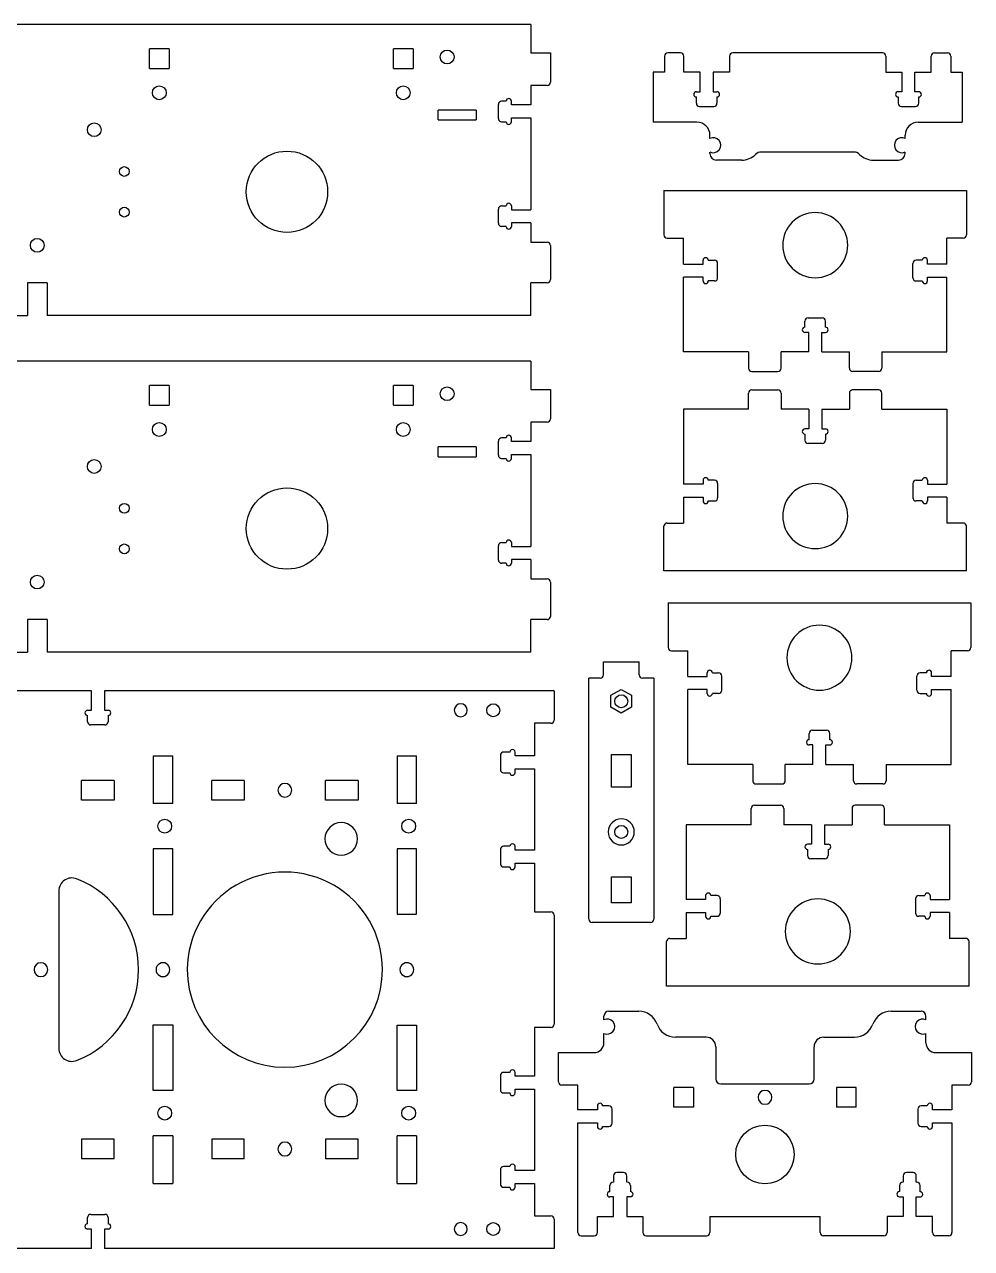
# Model space of a CAD drawing. Header units: millimetres. Extents: x 161 to 1651, y 3490 to 4979.
# Drawn here: x 1069 to 1651, y 3490 to 4243 of the extents above; entities that cross this region are included whole.
import ezdxf

# ---------------------------------------------------------------- set-up
doc = ezdxf.new("R2010")
doc.units = ezdxf.units.MM
doc.layers.get('0').update_dxf_attribs({"color": 253, "lineweight": 70, "true_color": 0x8faf8f})

msp = doc.modelspace()

# ---------------------------------------------------------------- linework, layer by layer
at = {"color": 158, "lineweight": -3, "true_color": 0x052648}
for p, q in [((1380.07, 4242.72), (173.06, 4242.72)), ((1380.07, 4242.72), (1380.07, 4225.24)), ((1145.58, 4215.72), (1145.58, 4227.72)), ((1157.58, 4227.72), (1145.58, 4227.72)), ((1157.58, 4227.72), (1157.58, 4215.72)), ((1295.58, 4215.72), (1295.58, 4227.72)), ((1307.58, 4227.72), (1295.58, 4227.72)), ((1307.58, 4227.72), (1307.58, 4215.72)), ((1380.07, 4225.24), (1392.07, 4225.24)), ((1392.07, 4225.24), (1392.07, 4207.24)), ((1145.58, 4215.72), (1157.58, 4215.72)), ((1295.58, 4215.72), (1307.58, 4215.72)), ((1380.07, 4205.24), (1380.07, 4193.24)), ((1390.07, 4205.24), (1380.07, 4205.24)), ((1360.07, 4184.89), (1360.07, 4193.59)), ((1364.87, 4195.59), (1362.07, 4195.59)), ((1368.07, 4193.24), (1368.07, 4195.59)), ((1380.07, 4193.24), (1368.07, 4193.24)), ((1322.96, 4184), (1322.96, 4190)), ((1346.45, 4190), (1322.96, 4190)), ((1346.45, 4190), (1346.45, 4184)), ((1322.96, 4184), (1346.45, 4184)), ((1362.07, 4182.89), (1364.87, 4182.89)), ((1368.07, 4182.89), (1368.07, 4185.24)), ((1368.07, 4185.24), (1380.07, 4185.24)), ((1380.07, 4185.24), (1380.07, 4128.8)), ((1360.07, 4120.45), (1360.07, 4129.15)), ((1362.07, 4131.15), (1364.87, 4131.15)), ((1368.07, 4131.15), (1368.07, 4128.8)), ((1368.07, 4128.8), (1380.07, 4128.8)), ((1364.87, 4118.45), (1362.07, 4118.45)), ((1380.07, 4120.8), (1368.07, 4120.8)), ((1368.07, 4120.8), (1368.07, 4118.45)), ((1380.07, 4120.8), (1380.07, 4108.8)), ((1380.07, 4108.8), (1390.07, 4108.8)), ((1392.07, 4106.8), (1392.07, 4085.8)), ((1082.55, 4083.8), (1070.55, 4083.8)), ((1070.55, 4083.8), (1070.55, 4063.8)), ((1082.55, 4083.8), (1082.55, 4063.8)), ((1380.07, 4063.8), (1380.07, 4083.8)), ((1390.07, 4083.8), (1380.07, 4083.8)), ((482.58, 4063.8), (1070.55, 4063.8)), ((1380.07, 4063.8), (1082.55, 4063.8)), ((1380.07, 4035.63), (173.06, 4035.63)), ((1380.07, 4035.63), (1380.07, 4018.15)), ((1145.58, 4008.63), (1145.58, 4020.63)), ((1157.58, 4020.63), (1145.58, 4020.63)), ((1157.58, 4020.63), (1157.58, 4008.63)), ((1295.58, 4008.63), (1295.58, 4020.63)), ((1307.58, 4020.63), (1295.58, 4020.63)), ((1307.58, 4020.63), (1307.58, 4008.63)), ((1380.07, 4018.15), (1392.07, 4018.15)), ((1392.07, 4018.15), (1392.07, 4000.15)), ((1145.58, 4008.63), (1157.58, 4008.63)), ((1295.58, 4008.63), (1307.58, 4008.63)), ((1380.07, 3998.15), (1380.07, 3986.15)), ((1390.07, 3998.15), (1380.07, 3998.15)), ((1322.96, 3976.91), (1322.96, 3982.91)), ((1346.45, 3982.91), (1322.96, 3982.91)), ((1346.45, 3982.91), (1346.45, 3976.91)), ((1360.07, 3977.8), (1360.07, 3986.5)), ((1364.87, 3988.5), (1362.07, 3988.5)), ((1368.07, 3986.15), (1368.07, 3988.5)), ((1380.07, 3986.15), (1368.07, 3986.15)), ((1322.96, 3976.91), (1346.45, 3976.91)), ((1362.07, 3975.8), (1364.87, 3975.8)), ((1368.07, 3975.8), (1368.07, 3978.15)), ((1368.07, 3978.15), (1380.07, 3978.15)), ((1380.07, 3978.15), (1380.07, 3921.71)), ((1362.07, 3924.06), (1364.87, 3924.06)), ((1368.07, 3924.06), (1368.07, 3921.71)), ((1360.07, 3913.36), (1360.07, 3922.06)), ((1368.07, 3921.71), (1380.07, 3921.71)), ((1364.87, 3911.36), (1362.07, 3911.36)), ((1380.07, 3913.71), (1368.07, 3913.71)), ((1368.07, 3913.71), (1368.07, 3911.36)), ((1380.07, 3913.71), (1380.07, 3901.71)), ((1380.07, 3901.71), (1390.07, 3901.71)), ((1392.07, 3899.71), (1392.07, 3878.71)), ((1082.55, 3876.71), (1070.55, 3876.71)), ((1070.55, 3876.71), (1070.55, 3856.71)), ((1082.55, 3876.71), (1082.55, 3856.71)), ((1380.07, 3856.71), (1380.07, 3876.71)), ((1390.07, 3876.71), (1380.07, 3876.71)), ((482.58, 3856.71), (1070.55, 3856.71)), ((1380.07, 3856.71), (1082.55, 3856.71)), ((1109.81, 3832.92), (782.86, 3832.92)), ((1109.81, 3820.92), (1109.81, 3832.92)), ((1117.81, 3832.92), (1117.81, 3820.92)), ((1394.31, 3832.92), (1117.81, 3832.92)), ((1394.31, 3832.92), (1394.31, 3814.92)), ((1107.46, 3820.92), (1109.81, 3820.92)), ((1107.46, 3813.92), (1107.46, 3817.72)), ((1117.81, 3820.92), (1120.16, 3820.92)), ((1120.16, 3817.72), (1120.16, 3813.92)), ((1118.16, 3811.92), (1109.46, 3811.92)), ((1382.31, 3812.92), (1382.31, 3792.92)), ((1392.31, 3812.92), (1382.31, 3812.92)), ((1367.11, 3795.27), (1363.31, 3795.27)), ((1370.31, 3792.92), (1370.31, 3795.27)), ((1147.81, 3792.92), (1159.81, 3792.92)), ((1147.81, 3792.92), (1147.81, 3763.64)), ((1159.81, 3763.64), (1159.81, 3792.92)), ((1297.81, 3792.96), (1297.81, 3763.68)), ((1297.81, 3792.96), (1309.81, 3792.96)), ((1309.81, 3763.68), (1309.81, 3792.96)), ((1361.31, 3793.27), (1361.31, 3784.57)), ((1382.31, 3792.92), (1370.31, 3792.92)), ((1363.31, 3782.57), (1367.11, 3782.57)), ((1370.31, 3784.92), (1382.31, 3784.92)), ((1370.31, 3782.57), (1370.31, 3784.92)), ((1382.31, 3784.92), (1382.31, 3734.92)), ((1123.81, 3777.73), (1103.81, 3777.73)), ((1103.81, 3765.73), (1103.81, 3777.73)), ((1123.81, 3777.73), (1123.81, 3765.73)), ((1203.81, 3777.73), (1183.81, 3777.73)), ((1183.81, 3765.73), (1183.81, 3777.73)), ((1203.81, 3777.73), (1203.81, 3765.73)), ((1273.81, 3777.73), (1253.81, 3777.73)), ((1253.81, 3765.73), (1253.81, 3777.73)), ((1273.81, 3777.73), (1273.81, 3765.73)), ((1123.81, 3765.73), (1103.81, 3765.73)), ((1203.81, 3765.73), (1183.81, 3765.73)), ((1273.81, 3765.73), (1253.81, 3765.73)), ((1159.81, 3763.64), (1147.81, 3763.64)), ((1309.81, 3763.68), (1297.81, 3763.68)), ((1147.81, 3735.64), (1147.81, 3695.42)), ((1159.81, 3735.64), (1147.81, 3735.64)), ((1159.81, 3695.42), (1159.81, 3735.64)), ((1297.81, 3735.68), (1297.81, 3695.46)), ((1309.81, 3735.68), (1297.81, 3735.68)), ((1309.81, 3695.46), (1309.81, 3735.68)), ((1361.31, 3735.27), (1361.31, 3726.57)), ((1367.11, 3737.27), (1363.31, 3737.27)), ((1370.31, 3734.92), (1370.31, 3737.27)), ((1382.31, 3734.92), (1370.31, 3734.92)), ((1370.31, 3726.92), (1382.31, 3726.92)), ((1370.31, 3724.57), (1370.31, 3726.92)), ((1382.31, 3726.92), (1382.31, 3696.92)), ((1363.31, 3724.57), (1367.11, 3724.57)), ((1089.81, 3709.82), (1089.81, 3613.01)), ((1382.31, 3696.92), (1392.31, 3696.92)), ((1147.81, 3695.42), (1159.81, 3695.42)), ((1297.81, 3695.46), (1309.81, 3695.46)), ((1394.31, 3694.92), (1394.31, 3661.42)), ((1394.31, 3661.42), (1394.31, 3627.92)), ((1147.81, 3587.2), (1147.81, 3627.42)), ((1147.81, 3627.42), (1159.81, 3627.42)), ((1159.81, 3627.42), (1159.81, 3587.2)), ((1297.81, 3587.16), (1297.81, 3627.38)), ((1297.81, 3627.38), (1309.81, 3627.38)), ((1309.81, 3627.38), (1309.81, 3587.16)), ((1382.31, 3625.92), (1382.31, 3595.92)), ((1392.31, 3625.92), (1382.31, 3625.92)), ((1361.31, 3596.27), (1361.31, 3587.57)), ((1367.11, 3598.27), (1363.31, 3598.27)), ((1370.31, 3595.92), (1370.31, 3598.27)), ((1382.31, 3595.92), (1370.31, 3595.92)), ((1159.81, 3587.2), (1147.81, 3587.2)), ((1309.81, 3587.16), (1297.81, 3587.16)), ((1363.31, 3585.57), (1367.11, 3585.57)), ((1370.31, 3587.92), (1382.31, 3587.92)), ((1370.31, 3585.57), (1370.31, 3587.92)), ((1382.31, 3587.92), (1382.31, 3537.92)), ((1123.81, 3557.11), (1103.81, 3557.11)), ((1103.81, 3557.11), (1103.81, 3545.11)), ((1123.81, 3545.11), (1123.81, 3557.11)), ((1159.81, 3559.2), (1147.81, 3559.2)), ((1147.81, 3529.92), (1147.81, 3559.2)), ((1159.81, 3559.2), (1159.81, 3529.92)), ((1203.81, 3557.11), (1183.81, 3557.11)), ((1183.81, 3557.11), (1183.81, 3545.11)), ((1203.81, 3545.11), (1203.81, 3557.11)), ((1273.81, 3557.11), (1253.81, 3557.11)), ((1253.81, 3557.11), (1253.81, 3545.11)), ((1273.81, 3545.11), (1273.81, 3557.11)), ((1297.81, 3529.88), (1297.81, 3559.16)), ((1309.81, 3559.16), (1297.81, 3559.16)), ((1309.81, 3559.16), (1309.81, 3529.88)), ((1123.81, 3545.11), (1103.81, 3545.11)), ((1203.81, 3545.11), (1183.81, 3545.11)), ((1273.81, 3545.11), (1253.81, 3545.11)), ((1361.31, 3538.27), (1361.31, 3529.57)), ((1367.11, 3540.27), (1363.31, 3540.27)), ((1370.31, 3537.92), (1370.31, 3540.27)), ((1382.31, 3537.92), (1370.31, 3537.92)), ((1147.81, 3529.92), (1159.81, 3529.92)), ((1297.81, 3529.88), (1309.81, 3529.88)), ((1363.31, 3527.57), (1367.11, 3527.57)), ((1370.31, 3529.92), (1382.31, 3529.92)), ((1370.31, 3527.57), (1370.31, 3529.92)), ((1382.31, 3529.92), (1382.31, 3509.92)), ((1107.46, 3505.12), (1107.46, 3508.92)), ((1109.46, 3510.92), (1118.16, 3510.92)), ((1120.16, 3508.92), (1120.16, 3505.12)), ((1382.31, 3509.92), (1392.31, 3509.92)), ((1109.81, 3501.92), (1107.46, 3501.92)), ((1109.81, 3489.92), (1109.81, 3501.92)), ((1120.16, 3501.92), (1117.81, 3501.92)), ((1117.81, 3501.92), (1117.81, 3489.92)), ((1394.31, 3507.92), (1394.31, 3489.92)), ((1109.81, 3489.92), (782.86, 3489.92)), ((1394.31, 3489.92), (1117.81, 3489.92))]:
    msp.add_line(p, q, dxfattribs=at)
at = {"color": 48, "lineweight": -3, "true_color": 0x483a05}
for p, q in [((1462.18, 4223.33), (1462.18, 4213.33)), ((1472.14, 4225.33), (1464.18, 4225.33)), ((1474.14, 4213.33), (1474.14, 4223.33)), ((1502.14, 4223.33), (1502.14, 4213.33)), ((1596.22, 4225.33), (1504.14, 4225.33)), ((1598.22, 4223.33), (1598.22, 4213.33)), ((1626.22, 4213.33), (1626.22, 4223.33)), ((1628.22, 4225.33), (1636.18, 4225.33)), ((1638.18, 4223.33), (1638.18, 4213.33)), ((1462.18, 4213.33), (1455.18, 4213.33)), ((1455.18, 4213.33), (1455.18, 4182.58)), ((1484.14, 4213.33), (1474.14, 4213.33)), ((1484.14, 4201.33), (1484.14, 4213.33)), ((1502.14, 4213.33), (1492.14, 4213.33)), ((1492.14, 4213.33), (1492.14, 4201.33)), ((1598.22, 4213.33), (1608.22, 4213.33)), ((1608.22, 4213.33), (1608.22, 4201.33)), ((1616.22, 4213.33), (1626.22, 4213.33)), ((1616.22, 4201.33), (1616.22, 4213.33)), ((1638.18, 4213.33), (1645.18, 4213.33)), ((1645.18, 4213.33), (1645.18, 4182.58)), ((1481.79, 4201.33), (1484.14, 4201.33)), ((1492.14, 4201.33), (1494.49, 4201.33)), ((1608.22, 4201.33), (1605.87, 4201.33)), ((1618.57, 4201.33), (1616.22, 4201.33)), ((1481.79, 4194.33), (1481.79, 4198.13)), ((1494.49, 4198.13), (1494.49, 4194.33)), ((1605.87, 4198.13), (1605.87, 4194.33)), ((1618.57, 4194.33), (1618.57, 4198.13)), ((1483.79, 4192.33), (1492.49, 4192.33)), ((1607.87, 4192.33), (1616.57, 4192.33)), ((1482.18, 4182.58), (1455.18, 4182.58)), ((1618.18, 4182.58), (1645.18, 4182.58)), ((1490.18, 4172.67), (1490.18, 4174.58)), ((1610.18, 4172.67), (1610.18, 4174.58)), ((1490.18, 4163.28), (1490.18, 4164.29)), ((1578.63, 4164.28), (1521.73, 4164.28)), ((1610.18, 4163.28), (1610.18, 4164.29)), ((1509.69, 4159.28), (1494.18, 4159.28)), ((1590.67, 4159.28), (1606.18, 4159.28)), ((1461.9, 4140.63), (1461.9, 4113.27)), ((1461.9, 4140.63), (1647.9, 4140.63)), ((1647.9, 4140.63), (1647.9, 4113.27)), ((1463.9, 4111.27), (1473.9, 4111.27)), ((1473.9, 4095.33), (1473.9, 4111.27)), ((1635.9, 4095.33), (1635.9, 4111.27)), ((1645.9, 4111.27), (1635.9, 4111.27)), ((1473.9, 4095.33), (1485.9, 4095.33)), ((1485.9, 4095.33), (1485.9, 4097.68)), ((1489.1, 4097.68), (1492.9, 4097.68)), ((1494.9, 4086.98), (1494.9, 4095.68)), ((1614.9, 4086.98), (1614.9, 4095.68)), ((1620.7, 4097.68), (1616.9, 4097.68)), ((1623.9, 4095.33), (1623.9, 4097.68)), ((1635.9, 4095.33), (1623.9, 4095.33)), ((1485.9, 4087.33), (1473.9, 4087.39)), ((1473.9, 4041.33), (1473.9, 4087.39)), ((1485.9, 4084.98), (1485.9, 4087.33)), ((1492.9, 4084.98), (1489.1, 4084.98)), ((1616.9, 4084.98), (1620.7, 4084.98)), ((1623.9, 4087.33), (1635.9, 4087.39)), ((1623.9, 4084.98), (1623.9, 4087.33)), ((1635.9, 4041.33), (1635.9, 4087.39)), ((1548.55, 4056.53), (1548.55, 4060.33)), ((1550.55, 4062.33), (1559.25, 4062.33)), ((1561.25, 4056.53), (1561.25, 4060.33)), ((1550.9, 4053.33), (1548.55, 4053.33)), ((1550.9, 4041.33), (1550.9, 4053.33)), ((1558.9, 4053.33), (1561.25, 4053.33)), ((1558.9, 4041.33), (1558.9, 4053.33)), ((1513.9, 4041.33), (1473.9, 4041.33)), ((1513.9, 4041.33), (1513.9, 4031.33)), ((1533.9, 4031.33), (1533.9, 4041.33)), ((1550.9, 4041.33), (1533.9, 4041.33)), ((1558.9, 4041.33), (1575.9, 4041.33)), ((1575.9, 4031.33), (1575.9, 4041.33)), ((1595.9, 4041.33), (1595.9, 4031.33)), ((1595.9, 4041.33), (1635.9, 4041.33)), ((1515.9, 4029.33), (1531.9, 4029.33)), ((1593.9, 4029.33), (1577.9, 4029.33)), ((1513.9, 4006.03), (1513.9, 4016.03)), ((1515.9, 4018.03), (1531.9, 4018.03)), ((1533.9, 4016.03), (1533.9, 4006.03)), ((1575.9, 4016.03), (1575.9, 4006.03)), ((1593.9, 4018.03), (1577.9, 4018.03)), ((1595.9, 4006.03), (1595.9, 4016.03)), ((1513.9, 4006.03), (1473.9, 4006.03)), ((1473.9, 4006.03), (1473.9, 3959.97)), ((1550.9, 4006.03), (1533.9, 4006.03)), ((1550.9, 4006.03), (1550.9, 3994.03)), ((1558.9, 4006.03), (1575.9, 4006.03)), ((1558.9, 4006.03), (1558.9, 3994.03)), ((1595.9, 4006.03), (1635.9, 4006.03)), ((1635.9, 4006.03), (1635.9, 3959.97)), ((1550.9, 3994.03), (1548.55, 3994.03)), ((1548.55, 3990.83), (1548.55, 3987.03)), ((1558.9, 3994.03), (1561.25, 3994.03)), ((1561.25, 3990.83), (1561.25, 3987.03)), ((1559.25, 3985.03), (1550.55, 3985.03)), ((1485.9, 3960.03), (1473.9, 3959.97)), ((1485.9, 3962.38), (1485.9, 3960.03)), ((1492.9, 3962.38), (1489.1, 3962.38)), ((1494.9, 3960.38), (1494.9, 3951.68)), ((1614.9, 3960.38), (1614.9, 3951.68)), ((1616.9, 3962.38), (1620.7, 3962.38)), ((1623.9, 3962.38), (1623.9, 3960.03)), ((1623.9, 3960.03), (1635.9, 3959.97)), ((1473.9, 3952.03), (1485.9, 3952.03)), ((1473.9, 3952.03), (1473.9, 3936.09)), ((1485.9, 3952.03), (1485.9, 3949.68)), ((1489.1, 3949.68), (1492.9, 3949.68)), ((1620.7, 3949.68), (1616.9, 3949.68)), ((1635.9, 3952.03), (1623.9, 3952.03)), ((1623.9, 3952.03), (1623.9, 3949.68)), ((1635.9, 3952.03), (1635.9, 3936.09)), ((1461.9, 3906.73), (1461.9, 3934.09)), ((1463.9, 3936.09), (1473.9, 3936.09)), ((1645.9, 3936.09), (1635.9, 3936.09)), ((1647.9, 3906.73), (1647.9, 3934.09)), ((1647.9, 3906.73), (1461.9, 3906.73)), ((1464.47, 3886.93), (1464.47, 3859.57)), ((1464.47, 3886.93), (1650.47, 3886.93)), ((1650.47, 3886.93), (1650.47, 3859.57)), ((1466.47, 3857.57), (1476.47, 3857.57)), ((1476.47, 3841.63), (1476.47, 3857.57)), ((1638.47, 3841.63), (1638.47, 3857.57)), ((1648.47, 3857.57), (1638.47, 3857.57)), ((1476.47, 3841.63), (1488.47, 3841.63)), ((1488.47, 3841.63), (1488.47, 3843.98)), ((1491.67, 3843.98), (1495.47, 3843.98)), ((1497.47, 3833.28), (1497.47, 3841.98)), ((1617.47, 3833.28), (1617.47, 3841.98)), ((1623.27, 3843.98), (1619.47, 3843.98)), ((1626.47, 3841.63), (1626.47, 3843.98)), ((1638.47, 3841.63), (1626.47, 3841.63)), ((1488.47, 3833.63), (1476.47, 3833.69)), ((1476.47, 3787.63), (1476.47, 3833.69)), ((1488.47, 3831.28), (1488.47, 3833.63)), ((1626.47, 3833.63), (1638.47, 3833.69)), ((1626.47, 3831.28), (1626.47, 3833.63)), ((1638.47, 3787.63), (1638.47, 3833.69)), ((1495.47, 3831.28), (1491.67, 3831.28)), ((1619.47, 3831.28), (1623.27, 3831.28)), ((1551.12, 3802.83), (1551.12, 3806.63)), ((1553.12, 3808.63), (1561.82, 3808.63)), ((1563.82, 3802.83), (1563.82, 3806.63)), ((1553.47, 3799.63), (1551.12, 3799.63)), ((1553.47, 3787.63), (1553.47, 3799.63)), ((1561.47, 3799.63), (1563.82, 3799.63)), ((1561.47, 3787.63), (1561.47, 3799.63)), ((1516.47, 3787.63), (1476.47, 3787.63)), ((1516.47, 3787.63), (1516.47, 3777.63)), ((1536.47, 3777.63), (1536.47, 3787.63)), ((1553.47, 3787.63), (1536.47, 3787.63)), ((1561.47, 3787.63), (1578.47, 3787.63)), ((1578.47, 3777.63), (1578.47, 3787.63)), ((1598.47, 3787.63), (1598.47, 3777.63)), ((1598.47, 3787.63), (1638.47, 3787.63)), ((1518.47, 3775.63), (1534.47, 3775.63)), ((1596.47, 3775.63), (1580.47, 3775.63)), ((1515.51, 3750.58), (1515.51, 3760.58)), ((1517.51, 3762.58), (1533.51, 3762.58)), ((1535.51, 3760.58), (1535.51, 3750.58)), ((1577.51, 3760.58), (1577.51, 3750.58)), ((1595.51, 3762.58), (1579.51, 3762.58)), ((1597.51, 3750.58), (1597.51, 3760.58)), ((1515.51, 3750.58), (1475.51, 3750.58)), ((1475.51, 3750.58), (1475.51, 3704.52)), ((1552.51, 3750.58), (1535.51, 3750.58)), ((1552.51, 3750.58), (1552.51, 3738.58)), ((1560.51, 3750.58), (1577.51, 3750.58)), ((1560.51, 3750.58), (1560.51, 3738.58)), ((1597.51, 3750.58), (1637.51, 3750.58)), ((1637.51, 3750.58), (1637.51, 3704.52)), ((1552.51, 3738.58), (1550.16, 3738.58)), ((1550.16, 3735.38), (1550.16, 3731.58)), ((1560.51, 3738.58), (1562.86, 3738.58)), ((1562.86, 3735.38), (1562.86, 3731.58)), ((1560.86, 3729.58), (1552.16, 3729.58)), ((1487.51, 3704.58), (1475.51, 3704.52)), ((1487.51, 3706.93), (1487.51, 3704.58)), ((1494.51, 3706.93), (1490.71, 3706.93)), ((1496.51, 3704.93), (1496.51, 3696.23)), ((1616.51, 3704.93), (1616.51, 3696.23)), ((1618.51, 3706.93), (1622.31, 3706.93)), ((1625.51, 3706.93), (1625.51, 3704.58)), ((1625.51, 3704.58), (1637.51, 3704.52)), ((1475.51, 3696.58), (1487.51, 3696.58)), ((1475.51, 3696.58), (1475.51, 3680.64)), ((1487.51, 3696.58), (1487.51, 3694.23)), ((1637.51, 3696.58), (1625.51, 3696.58)), ((1625.51, 3696.58), (1625.51, 3694.23)), ((1637.51, 3696.58), (1637.51, 3680.64)), ((1490.71, 3694.23), (1494.51, 3694.23)), ((1622.31, 3694.23), (1618.51, 3694.23)), ((1463.51, 3651.28), (1463.51, 3678.64)), ((1465.51, 3680.64), (1475.51, 3680.64)), ((1647.51, 3680.64), (1637.51, 3680.64)), ((1649.51, 3651.28), (1649.51, 3678.64)), ((1649.51, 3651.28), (1463.51, 3651.28)), ((1424.99, 3630.61), (1424.99, 3632.92)), ((1427.99, 3635.92), (1446.36, 3635.92)), ((1601.62, 3635.92), (1619.99, 3635.92)), ((1622.99, 3630.61), (1622.99, 3632.92)), ((1424.99, 3616.42), (1424.99, 3622.23)), ((1622.99, 3616.42), (1622.99, 3622.23)), ((1487.78, 3619.92), (1468.99, 3619.92)), ((1493.78, 3613.92), (1493.78, 3594.17)), ((1554.2, 3594.17), (1554.2, 3613.92)), ((1560.2, 3619.92), (1578.99, 3619.92)), ((1396.99, 3592.42), (1396.99, 3610.42)), ((1396.99, 3610.42), (1418.99, 3610.42)), ((1628.99, 3610.42), (1650.99, 3610.42)), ((1650.99, 3610.42), (1650.99, 3592.42)), ((1496.78, 3591.17), (1551.2, 3591.17)), ((1408.99, 3590.42), (1398.99, 3590.42)), ((1408.99, 3575.29), (1408.99, 3590.42)), ((1480, 3588.92), (1468, 3588.92)), ((1468, 3576.92), (1468, 3588.92)), ((1480, 3588.92), (1480, 3576.92)), ((1580, 3588.92), (1568, 3588.92)), ((1568, 3588.92), (1568, 3576.92)), ((1580, 3576.92), (1580, 3588.92)), ((1638.99, 3590.42), (1638.99, 3575.29)), ((1648.99, 3590.42), (1638.99, 3590.42)), ((1420.99, 3577.64), (1420.99, 3575.29)), ((1427.99, 3577.64), (1424.19, 3577.64)), ((1480, 3576.92), (1468, 3576.92)), ((1580, 3576.92), (1568, 3576.92)), ((1623.79, 3577.64), (1619.99, 3577.64)), ((1626.99, 3575.29), (1626.99, 3577.64)), ((1420.99, 3575.29), (1408.99, 3575.29)), ((1429.99, 3566.94), (1429.99, 3575.64)), ((1617.99, 3575.64), (1617.99, 3566.94)), ((1638.99, 3575.29), (1626.99, 3575.29)), ((1408.99, 3567.29), (1420.99, 3567.29)), ((1408.99, 3499.67), (1408.99, 3567.29)), ((1420.99, 3567.29), (1420.99, 3564.94)), ((1424.19, 3564.94), (1427.99, 3564.94)), ((1619.99, 3564.94), (1623.79, 3564.94)), ((1626.99, 3567.29), (1638.99, 3567.29)), ((1626.99, 3564.94), (1626.99, 3567.29)), ((1638.99, 3567.29), (1638.99, 3499.67)), ((1430.95, 3530.67), (1430.6, 3530.67)), ((1430.95, 3534.67), (1430.95, 3530.67)), ((1436.95, 3536.67), (1432.95, 3536.67)), ((1438.95, 3530.67), (1438.95, 3534.67)), ((1439.3, 3530.67), (1438.95, 3530.67)), ((1609.03, 3530.67), (1608.68, 3530.67)), ((1609.03, 3534.67), (1609.03, 3530.67)), ((1615.03, 3536.67), (1611.03, 3536.67)), ((1617.03, 3530.67), (1617.03, 3534.67)), ((1617.38, 3530.67), (1617.03, 3530.67)), ((1428.6, 3524.84), (1428.6, 3528.67)), ((1441.3, 3528.67), (1441.3, 3524.9)), ((1606.68, 3528.67), (1606.68, 3524.9)), ((1619.38, 3524.84), (1619.38, 3528.67)), ((1430.95, 3521.64), (1428.6, 3521.64)), ((1430.95, 3509.67), (1430.95, 3521.64)), ((1441.3, 3521.7), (1438.95, 3521.7)), ((1438.95, 3521.7), (1438.95, 3509.67)), ((1606.68, 3521.7), (1609.03, 3521.7)), ((1609.03, 3521.7), (1609.03, 3509.67)), ((1617.03, 3509.67), (1617.03, 3521.64)), ((1617.03, 3521.64), (1619.38, 3521.64)), ((1420.95, 3509.67), (1430.95, 3509.67)), ((1420.95, 3499.67), (1420.95, 3509.67)), ((1438.95, 3509.67), (1448.95, 3509.67)), ((1448.95, 3509.67), (1448.95, 3499.67)), ((1489.99, 3509.67), (1557.99, 3509.67)), ((1489.99, 3509.67), (1489.99, 3499.67)), ((1557.99, 3499.67), (1557.99, 3509.67)), ((1609.03, 3509.67), (1599.03, 3509.67)), ((1599.03, 3509.67), (1599.03, 3499.67)), ((1627.03, 3509.67), (1617.03, 3509.67)), ((1627.03, 3499.67), (1627.03, 3509.67)), ((1410.99, 3497.67), (1418.95, 3497.67)), ((1450.95, 3497.67), (1487.99, 3497.67)), ((1597.03, 3497.67), (1559.99, 3497.67)), ((1636.99, 3497.67), (1629.03, 3497.67))]:
    msp.add_line(p, q, dxfattribs=at)
at = {"color": 98, "lineweight": -3, "true_color": 0x054805}
for p, q in [((1424.65, 3842.7), (1424.65, 3850.7)), ((1424.65, 3850.7), (1446.65, 3850.7)), ((1446.65, 3842.7), (1446.65, 3850.7)), ((1422.65, 3840.7), (1415.65, 3840.7)), ((1415.65, 3692.47), (1415.65, 3840.7)), ((1455.65, 3840.7), (1448.65, 3840.7)), ((1455.65, 3840.7), (1455.65, 3692.47)), ((1429.3, 3830.15), (1435.65, 3833.82)), ((1435.65, 3833.82), (1442, 3830.15)), ((1429.3, 3822.82), (1429.3, 3830.15)), ((1442, 3830.15), (1442, 3822.82)), ((1435.65, 3819.15), (1429.3, 3822.82)), ((1442, 3822.82), (1435.65, 3819.15)), ((1429.65, 3773.68), (1429.65, 3793.68)), ((1429.65, 3793.68), (1441.65, 3793.68)), ((1441.65, 3793.68), (1441.65, 3773.68)), ((1441.65, 3773.68), (1429.65, 3773.68)), ((1429.65, 3702.47), (1429.65, 3718.47)), ((1429.65, 3718.47), (1441.65, 3718.47)), ((1441.65, 3718.47), (1441.65, 3702.47)), ((1441.65, 3702.47), (1429.65, 3702.47)), ((1453.65, 3690.47), (1417.65, 3690.47))]:
    msp.add_line(p, q, dxfattribs=at)
at = {"color": 158, "lineweight": -3, "true_color": 0x052648}
for centre, radius in [((1328.54, 4222.72), 4.25), ((1151.58, 4200.72), 4.25), ((1301.58, 4200.72), 4.25), ((1111.58, 4178), 4.25), ((1230.07, 4139.8), 25), ((1130.07, 4152.3), 3), ((1130.07, 4127.3), 3), ((1076.55, 4106.9), 4.25), ((1328.54, 4015.63), 4.25), ((1151.58, 3993.63), 4.25), ((1301.58, 3993.63), 4.25), ((1111.58, 3970.91), 4.25), ((1230.07, 3932.71), 25), ((1130.07, 3945.21), 3), ((1130.07, 3920.21), 3), ((1076.55, 3899.81), 4.25), ((1356.96, 3820.92), 4), ((1154.91, 3749.64), 4.25), ((1304.91, 3749.64), 4.25), ((1154.91, 3573.2), 4.25), ((1304.91, 3573.2), 4.25), ((1356.96, 3501.92), 4)]:
    msp.add_circle(centre, radius, dxfattribs=at)
at = {"color": 48, "lineweight": -3, "true_color": 0x483a05, "extrusion": (1.38778e-17, -3.50864e-15, -1)}
for centre in [(-1554.9, 4106.98), (-1557.47, 3853.28)]:
    msp.add_circle(centre, 20, dxfattribs=at)
at = {"color": 48, "lineweight": -3, "true_color": 0x483a05, "extrusion": (1.38778e-17, 3.39762e-15, -1)}
for centre in [(-1554.9, 3940.38), (-1556.51, 3684.93)]:
    msp.add_circle(centre, 20, dxfattribs=at)
at = {"color": 158, "lineweight": -3, "true_color": 0x052648, "extrusion": (-1.84881e-14, -5.5514e-17, -1)}
msp.add_circle((-1336.96, 3820.92), 4, dxfattribs=at)
at = {"color": 98, "lineweight": -3, "true_color": 0x054805}
for centre in [(1435.65, 3826.48), (1435.65, 3746.12)]:
    msp.add_circle(centre, 4, dxfattribs=at)
at = {"color": 158, "lineweight": -3, "true_color": 0x052648, "extrusion": (-5.63649e-15, -5.55112e-17, -1)}
for centre in [(-1228.81, 3771.73), (-1078.81, 3661.42), (-1228.81, 3551.11)]:
    msp.add_circle(centre, 4.25, dxfattribs=at)
at = {"color": 158, "lineweight": -3, "true_color": 0x052648, "extrusion": (-1.30251e-14, -5.55087e-17, -1)}
msp.add_circle((-1263.41, 3741.83), 10, dxfattribs=at)
at = {"color": 98, "lineweight": -3, "true_color": 0x054805, "extrusion": (4.84093e-15, 3.17557e-15, -1)}
msp.add_circle((-1435.65, 3746.12), 8, dxfattribs=at)
at = {"color": 158, "lineweight": -3, "true_color": 0x052648, "extrusion": (-1.30251e-14, -5.55119e-17, -1)}
msp.add_circle((-1263.41, 3581.01), 10, dxfattribs=at)
at = {"color": 48, "lineweight": -3, "true_color": 0x483a05, "extrusion": (1.38778e-17, -5.55112e-17, -1)}
msp.add_circle((-1524, 3582.92), 4.25, dxfattribs=at)
at = {"color": 48, "lineweight": -3, "true_color": 0x483a05}
msp.add_circle((1524, 3547.79), 18, dxfattribs=at)
at = {"color": 158, "lineweight": -3, "true_color": 0x052648, "extrusion": (-1.84881e-14, -5.55054e-17, -1)}
msp.add_circle((-1336.96, 3501.92), 4, dxfattribs=at)
at = {"color": 48, "lineweight": -3, "true_color": 0x483a05}
for centre, radius, start, end in [((1464.18, 4223.33), 2, 90, 180), ((1472.14, 4223.33), 2, 360, 90), ((1504.14, 4223.33), 2, 90, 180), ((1596.22, 4223.33), 2, 360, 90), ((1628.22, 4223.33), 2, 90, 180), ((1636.18, 4223.33), 2, 360, 90), ((1481.79, 4199.73), 1.6, 90, 270), ((1494.49, 4199.73), 1.6, 270, 90), ((1605.87, 4199.73), 1.6, 90, 270), ((1618.57, 4199.73), 1.6, 270, 90), ((1483.79, 4194.33), 2, 180, 270), ((1492.49, 4194.33), 2, 270, 0), ((1607.87, 4194.33), 2, 180, 270), ((1616.57, 4194.33), 2, 270, 0), ((1482.18, 4174.58), 8, 0, 90), ((1618.18, 4174.58), 8, 90, 180), ((1492.18, 4168.48), 4.64, 244.46677, 115.53323), ((1608.18, 4168.48), 4.64, 64.46677, 295.53323), ((1494.18, 4163.28), 4, 180, 270), ((1521.73, 4159.28), 5, 90, 135.09913), ((1578.63, 4159.28), 5, 44.90087, 90), ((1606.18, 4163.28), 4, 270, 0), ((1509.69, 4171.28), 12, 270, 315.09913), ((1590.67, 4171.28), 12, 224.90087, 270), ((1463.9, 4113.27), 2, 180, 270), ((1645.9, 4113.27), 2, 270, 0), ((1487.5, 4097.68), 1.6, 0, 180), ((1492.9, 4095.68), 2, 360, 90), ((1616.9, 4095.68), 2, 90, 180), ((1622.3, 4097.68), 1.6, 0, 180), ((1487.5, 4084.98), 1.6, 180, 0), ((1492.9, 4086.98), 2, 270, 0), ((1616.9, 4086.98), 2, 180, 270), ((1622.3, 4084.98), 1.6, 180, 0), ((1550.55, 4060.33), 2, 90, 180), ((1559.25, 4060.33), 2, 0, 90), ((1548.55, 4054.93), 1.6, 90, 270), ((1561.25, 4054.93), 1.6, 270, 90), ((1515.9, 4031.33), 2, 180, 270), ((1531.9, 4031.33), 2, 270, 0), ((1577.9, 4031.33), 2, 180, 270), ((1593.9, 4031.33), 2, 270, 0), ((1515.9, 4016.03), 2, 90, 180), ((1531.9, 4016.03), 2, 0, 90), ((1577.9, 4016.03), 2, 90, 180), ((1593.9, 4016.03), 2, 360, 90), ((1548.55, 3992.43), 1.6, 90, 270), ((1561.25, 3992.43), 1.6, 270, 90), ((1550.55, 3987.03), 2, 180, 270), ((1559.25, 3987.03), 2, 270, 0), ((1487.5, 3962.38), 1.6, 0, 180), ((1492.9, 3960.38), 2, 0, 90), ((1616.9, 3960.38), 2, 90, 180), ((1622.3, 3962.38), 1.6, 0, 180), ((1487.5, 3949.68), 1.6, 180, 0), ((1492.9, 3951.68), 2, 270, 0), ((1616.9, 3951.68), 2, 180, 270), ((1622.3, 3949.68), 1.6, 180, 0), ((1463.9, 3934.09), 2, 90, 180), ((1645.9, 3934.09), 2, 360, 90), ((1466.47, 3859.57), 2, 180, 270), ((1648.47, 3859.57), 2, 270, 0), ((1490.07, 3843.98), 1.6, 0, 180), ((1495.47, 3841.98), 2, 360, 90), ((1619.47, 3841.98), 2, 90, 180), ((1624.87, 3843.98), 1.6, 0, 180), ((1495.47, 3833.28), 2, 270, 0), ((1619.47, 3833.28), 2, 180, 270), ((1490.07, 3831.28), 1.6, 180, 0), ((1624.87, 3831.28), 1.6, 180, 0), ((1551.12, 3801.23), 1.6, 90, 270), ((1553.12, 3806.63), 2, 90, 180), ((1561.82, 3806.63), 2, 0, 90), ((1563.82, 3801.23), 1.6, 270, 90), ((1518.47, 3777.63), 2, 180, 270), ((1534.47, 3777.63), 2, 270, 0), ((1580.47, 3777.63), 2, 180, 270), ((1596.47, 3777.63), 2, 270, 0), ((1517.51, 3760.58), 2, 90, 180), ((1533.51, 3760.58), 2, 360, 90), ((1579.51, 3760.58), 2, 90, 180), ((1595.51, 3760.58), 2, 360, 90), ((1550.16, 3736.98), 1.6, 90, 270), ((1562.86, 3736.98), 1.6, 270, 90), ((1552.16, 3731.58), 2, 180, 270), ((1560.86, 3731.58), 2, 270, 0), ((1489.11, 3706.93), 1.6, 0, 180), ((1494.51, 3704.93), 2, 0, 90), ((1618.51, 3704.93), 2, 90, 180), ((1623.91, 3706.93), 1.6, 0, 180), ((1489.11, 3694.23), 1.6, 180, 0), ((1494.51, 3696.23), 2, 270, 0), ((1618.51, 3696.23), 2, 180, 270), ((1623.91, 3694.23), 1.6, 180, 0), ((1465.51, 3678.64), 2, 90, 180), ((1647.51, 3678.64), 2, 360, 90), ((1427.99, 3632.92), 3, 90, 180), ((1426.99, 3626.42), 4.64, 244.46677, 115.53323), ((1446.36, 3623.92), 12, 19.47122, 90), ((1601.62, 3623.92), 12, 90, 160.52878), ((1620.99, 3626.42), 4.64, 64.45719, 295.54281), ((1619.99, 3632.92), 3, 360, 90), ((1468.99, 3631.92), 12, 199.47122, 270), ((1578.99, 3631.92), 12, 270, 340.52878), ((1418.99, 3616.42), 6, 270, 0), ((1487.78, 3613.92), 6, 0, 90), ((1560.2, 3613.92), 6, 90, 180), ((1628.99, 3616.42), 6, 180, 270), ((1398.99, 3592.42), 2, 180, 270), ((1496.78, 3594.17), 3, 180, 270), ((1551.2, 3594.17), 3, 270, 0), ((1648.99, 3592.42), 2, 270, 0), ((1422.59, 3577.64), 1.6, 0, 180), ((1427.99, 3575.64), 2, 0, 90), ((1619.99, 3575.64), 2, 90, 180), ((1625.39, 3577.64), 1.6, 0, 180), ((1422.59, 3564.94), 1.6, 180, 0), ((1427.99, 3566.94), 2, 270, 0), ((1619.99, 3566.94), 2, 180, 270), ((1625.39, 3564.94), 1.6, 180, 0), ((1430.6, 3528.67), 2, 90, 180), ((1432.95, 3534.67), 2, 90, 180), ((1436.95, 3534.67), 2, 0, 90), ((1439.3, 3528.67), 2, 0, 90), ((1608.68, 3528.67), 2, 90, 180), ((1611.03, 3534.67), 2, 90, 180), ((1615.03, 3534.67), 2, 0, 90), ((1617.38, 3528.67), 2, 0, 90), ((1428.6, 3523.24), 1.6, 90, 270), ((1441.3, 3523.3), 1.6, 270, 90), ((1606.68, 3523.3), 1.6, 90, 270), ((1619.38, 3523.24), 1.6, 270, 90), ((1410.99, 3499.67), 2, 180, 270), ((1418.95, 3499.67), 2, 270, 0), ((1450.95, 3499.67), 2, 180, 270), ((1487.99, 3499.67), 2, 270, 0), ((1559.99, 3499.67), 2, 180, 270), ((1597.03, 3499.67), 2, 270, 0), ((1629.03, 3499.67), 2, 180, 270), ((1636.99, 3499.67), 2, 270, 0)]:
    msp.add_arc(centre, radius, start, end, dxfattribs=at)
at = {"color": 158, "lineweight": -3, "true_color": 0x052648}
for centre, radius, start, end in [((1390.07, 4207.24), 2, 270, 0), ((1362.07, 4193.59), 2, 90, 180), ((1366.47, 4195.59), 1.6, 360, 180), ((1362.07, 4184.89), 2, 180, 270), ((1366.47, 4182.89), 1.6, 180, 0), ((1362.07, 4129.15), 2, 90, 180), ((1366.47, 4131.15), 1.6, 0, 180), ((1362.07, 4120.45), 2, 180, 270), ((1366.47, 4118.45), 1.6, 180, 360), ((1390.07, 4106.8), 2, 360, 90), ((1390.07, 4085.8), 2, 270, 0), ((1390.07, 4000.15), 2, 270, 0), ((1366.47, 3988.5), 1.6, 0, 180), ((1362.07, 3986.5), 2, 90, 180), ((1362.07, 3977.8), 2, 180, 270), ((1366.47, 3975.8), 1.6, 180, 0), ((1362.07, 3922.06), 2, 90, 180), ((1366.47, 3924.06), 1.6, 0, 180), ((1362.07, 3913.36), 2, 180, 270), ((1366.47, 3911.36), 1.6, 180, 0), ((1390.07, 3899.71), 2, 360, 90), ((1390.07, 3878.71), 2, 270, 0), ((1107.46, 3819.32), 1.6, 90.00001, 270.00001), ((1120.16, 3819.32), 1.6, 270.00001, 90.00001), ((1109.46, 3813.92), 2, 180.00001, 270.00001), ((1118.16, 3813.92), 2, 270.00001, 0.00001), ((1392.31, 3814.92), 2, 270.00001, 0.00001), ((1363.31, 3793.27), 2, 90.00001, 180.00001), ((1368.71, 3795.27), 1.6, 0.00001, 180.00001), ((1363.31, 3784.57), 2, 180.00001, 270.00001), ((1368.71, 3782.57), 1.6, 180.00001, 0.00001), ((1363.31, 3735.27), 2, 90.00001, 180.00001), ((1368.71, 3737.27), 1.6, 0.00001, 180.00001), ((1363.31, 3726.57), 2, 180.00001, 270.00001), ((1228.81, 3661.42), 60, 0.00001, 180.00001), ((1368.71, 3724.57), 1.6, 180.00001, 0.00001), ((1097.81, 3709.82), 8, 68.56873, 180), ((1078.81, 3661.42), 60, 0.00001, 68.56873), ((1392.31, 3694.92), 2, 0.00001, 90.00001), ((1078.81, 3661.42), 60, 291.43127, 0.00001), ((1153.81, 3661.42), 4.25, 359.99889, 180.0011), ((1153.81, 3661.42), 4.25, 179.99889, 0.0011), ((1228.81, 3661.42), 60, 180.00001, 0.00001), ((1303.81, 3661.42), 4.25, 359.99841, 180.00158), ((1303.81, 3661.42), 4.25, 179.99842, 0.00157), ((1392.31, 3627.92), 2, 270.00001, 0.00001), ((1097.81, 3613.01), 8, 180, 291.43127), ((1368.71, 3598.27), 1.6, 0.00001, 180.00001), ((1363.31, 3596.27), 2, 90.00001, 180.00001), ((1363.31, 3587.57), 2, 180.00001, 270.00001), ((1368.71, 3585.57), 1.6, 180.00001, 0.00001), ((1363.31, 3538.27), 2, 90.00001, 180.00001), ((1368.71, 3540.27), 1.6, 0.00001, 180.00001), ((1363.31, 3529.57), 2, 180.00001, 270.00001), ((1368.71, 3527.57), 1.6, 180.00001, 0.00001), ((1109.46, 3508.92), 2, 89.99998, 179.99998), ((1118.16, 3508.92), 2, 359.99998, 89.99998), ((1392.31, 3507.92), 2, 0.00001, 90.00001), ((1107.46, 3503.52), 1.6, 89.99998, 269.99998), ((1120.16, 3503.52), 1.6, 269.99998, 89.99998)]:
    msp.add_arc(centre, radius, start, end, dxfattribs=at)
at = {"color": 98, "lineweight": -3, "true_color": 0x054805}
for centre, start, end in [((1422.65, 3842.7), 270, 0), ((1448.65, 3842.7), 180, 270), ((1417.65, 3692.47), 180, 270), ((1453.65, 3692.47), 270, 0)]:
    msp.add_arc(centre, 2, start, end, dxfattribs=at)

doc.saveas('drawing.dxf')
